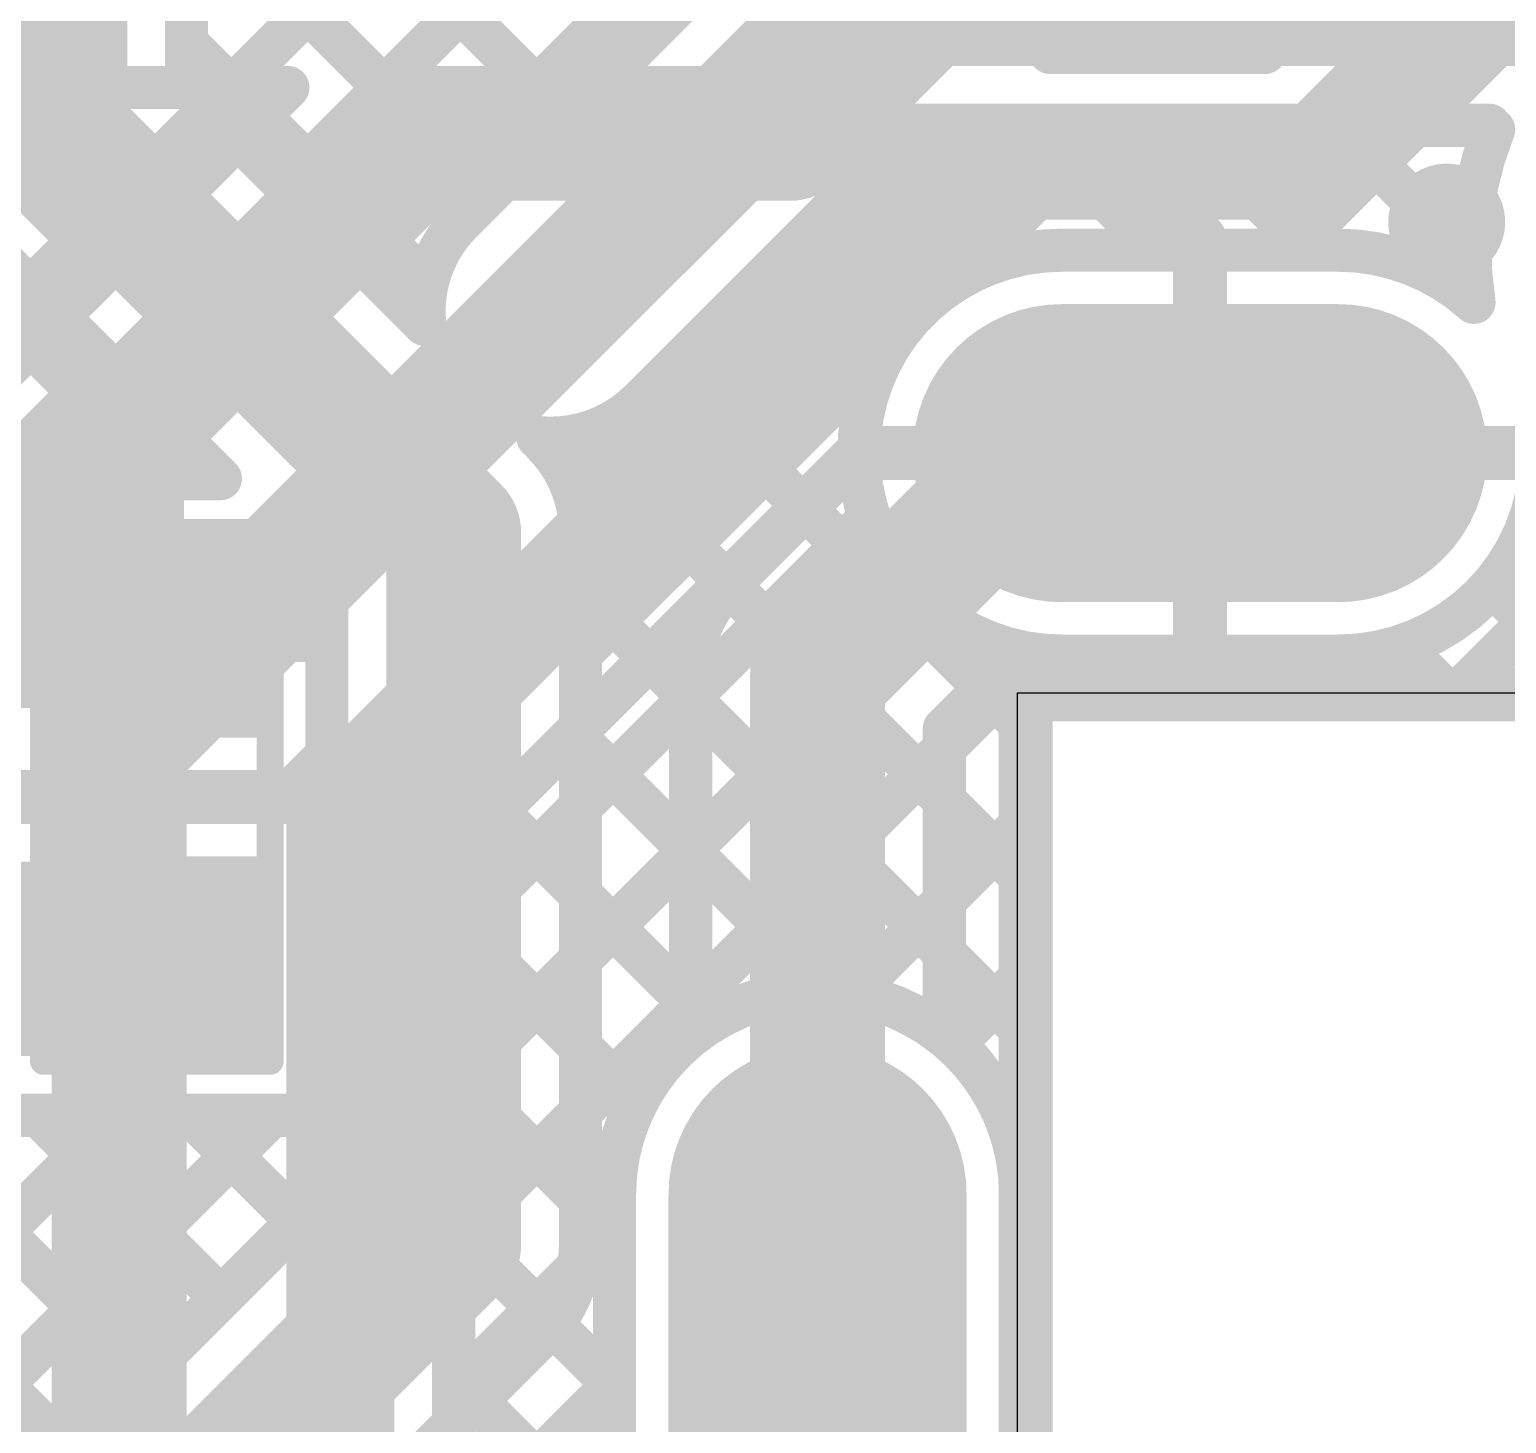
# Model space of a CAD drawing. Header units: millimetres. Extents: x 2.49 to 5.65, y 1.36 to 4.13.
# Drawn here: x 3.6254 to 3.8991, y 1.6899 to 1.9482 of the extents above; entities that cross this region are included whole.
import ezdxf

# ---------------------------------------------------------------- set-up
doc = ezdxf.new("R2010")
doc.units = ezdxf.units.MM
doc.header["$MEASUREMENT"] = 0
for name, color, linetype in [('BottomLayer', 5, 'Continuous'), ('BottomSolder', 6, 'Continuous'), ('Mechanical1', 6, 'Continuous'), ('Mechanical2', 216, 'Continuous'), ('MultiLayer', 9, 'Continuous'), ('PadHoleLayer', 156, 'Continuous'), ('TopLayer', 1, 'Continuous'), ('TopOverlay', 2, 'Continuous'), ('TopPaste', 8, 'Continuous'), ('TopSolder', 216, 'Continuous'), ('ViaHoleLayer', 16, 'Continuous')]:
    doc.layers.add(name, color=color, linetype=linetype)

# ---------------------------------------------------------------- blocks, each defined once
blk = doc.blocks.new('DC_C024E_7A_1_65_1')
at = {"layer": 'BottomLayer', "const_width": 0.04724}
for points in [[(0.13976, 0.33858), (0.02953, 0.33858)], [(0.27717, 0.24213), (0.27717, 0.29331)]]:
    blk.add_lwpolyline(points, dxfattribs=at)
at = {"layer": 'BottomLayer', "const_width": 0.02362}
for points in [[(0.12795, 0.33858, 1), (0.15157, 0.33858, 1)], [(0.26535, 0.29331, 1), (0.28898, 0.29331, 1)], [(0.26535, 0.24213, 1), (0.28898, 0.24213, 1)]]:
    blk.add_lwpolyline(points, format="xyb", close=True, dxfattribs=at)
at = {"layer": 'BottomSolder', "const_width": 0.05524}
for points in [[(0.13976, 0.33858), (0.02953, 0.33858)], [(0.27717, 0.24213), (0.27717, 0.29331)]]:
    blk.add_lwpolyline(points, dxfattribs=at)
at = {"layer": 'BottomSolder', "const_width": 0.02762}
for points in [[(0.12595, 0.33858, 1), (0.15357, 0.33858, 1)], [(0.26335, 0.29331, 1), (0.29098, 0.29331, 1)], [(0.26335, 0.24213, 1), (0.29098, 0.24213, 1)]]:
    blk.add_lwpolyline(points, format="xyb", close=True, dxfattribs=at)
at = {"layer": 'Mechanical1'}
for p, q in [((0.23265, 0.30158), (-0.219, 0.30158)), ((0.23265, 0.037), (0.23265, 0.30158))]:
    blk.add_line(p, q, dxfattribs=at)
at = {"layer": 'MultiLayer', "const_width": 0.04724}
for points in [[(0.13976, 0.33858), (0.02953, 0.33858)], [(0.27717, 0.24213), (0.27717, 0.29331)]]:
    blk.add_lwpolyline(points, dxfattribs=at)
at = {"layer": 'MultiLayer', "const_width": 0.02362}
for points in [[(0.12795, 0.33858, 1), (0.15157, 0.33858, 1)], [(0.26535, 0.29331, 1), (0.28898, 0.29331, 1)], [(0.26535, 0.24213, 1), (0.28898, 0.24213, 1)]]:
    blk.add_lwpolyline(points, format="xyb", close=True, dxfattribs=at)
at = {"layer": 'PadHoleLayer', "const_width": 0.00541}
blk.add_lwpolyline([(0.26117, 0.27584), (0.29316, 0.27584, -1), (0.29316, 0.2596), (0.26117, 0.2596, -1)], format="xyb", close=True, dxfattribs=at)
at = {"layer": 'TopLayer', "const_width": 0.04724}
for points in [[(0.13976, 0.33858), (0.02953, 0.33858)], [(0.27717, 0.24213), (0.27717, 0.29331)]]:
    blk.add_lwpolyline(points, dxfattribs=at)
at = {"layer": 'TopLayer', "const_width": 0.02362}
for points in [[(0.12795, 0.33858, 1), (0.15157, 0.33858, 1)], [(0.26535, 0.29331, 1), (0.28898, 0.29331, 1)], [(0.26535, 0.24213, 1), (0.28898, 0.24213, 1)]]:
    blk.add_lwpolyline(points, format="xyb", close=True, dxfattribs=at)
at = {"layer": 'TopOverlay'}
blk.add_line((0.23265, 0.30158), (0.23265, 0.30158), dxfattribs=at)
at = {"layer": 'TopOverlay', "const_width": 0.005}
for points in [[(0.06529, 0.30158), (0.23265, 0.30158)], [(0.23265, 0.30158), (0.23265, 0.037)]]:
    blk.add_lwpolyline(points, dxfattribs=at)
at = {"layer": 'TopOverlay'}
for points, const_width in [([(0.2314, 0.30158, 1), (0.2339, 0.30158, 1)], 0.0025), ([(0.2314, 0.30158, 1), (0.2339, 0.30158, 1)], 0.0025), ([(0.32583, 0.222, 1), (0.31417, 0.222, 1)], 0.01), ([(0.31167, 0.222, 1), (0.31667, 0.222, 1)], 0.005), ([(0.32333, 0.222, 1), (0.32833, 0.222, 1)], 0.005)]:
    blk.add_lwpolyline(points, format="xyb", close=True, dxfattribs=dict(at, const_width=const_width))
at = {"layer": 'TopSolder', "const_width": 0.05524}
for points in [[(0.13976, 0.33858), (0.02953, 0.33858)], [(0.27717, 0.24213), (0.27717, 0.29331)]]:
    blk.add_lwpolyline(points, dxfattribs=at)
at = {"layer": 'TopSolder', "const_width": 0.02762}
for points in [[(0.12595, 0.33858, 1), (0.15357, 0.33858, 1)], [(0.26335, 0.29331, 1), (0.29098, 0.29331, 1)], [(0.26335, 0.24213, 1), (0.29098, 0.24213, 1)]]:
    blk.add_lwpolyline(points, format="xyb", close=True, dxfattribs=at)
blk = doc.blocks.new('R__0603_40')
at = {"layer": 'TopLayer'}
for points in [[(-0.045, 0.0175), (-0.045, -0.0175), (-0.015, 0.0175), (-0.015, -0.0175)], [(0.015, 0.0175), (0.015, -0.0175), (0.045, 0.0175), (0.045, -0.0175)]]:
    blk.add_solid(points, dxfattribs=at)
at = {"layer": 'TopOverlay', "const_width": 0.005}
for points in [[(0.049, 0.021), (-0.049, 0.021)], [(-0.049, -0.021), (-0.049, 0.021)], [(0.049, -0.021), (0.049, 0.021)], [(0.049, -0.021), (-0.049, -0.021)]]:
    blk.add_lwpolyline(points, dxfattribs=at)
at = {"layer": 'TopOverlay', "const_width": 0.0025}
for points in [[(-0.05025, 0.021, 1), (-0.04775, 0.021, 1)], [(-0.05025, 0.021, 1), (-0.04775, 0.021, 1)], [(0.04775, 0.021, 1), (0.05025, 0.021, 1)], [(0.04775, 0.021, 1), (0.05025, 0.021, 1)], [(-0.05025, -0.021, 1), (-0.04775, -0.021, 1)], [(-0.05025, -0.021, 1), (-0.04775, -0.021, 1)], [(0.04775, -0.021, 1), (0.05025, -0.021, 1)], [(0.04775, -0.021, 1), (0.05025, -0.021, 1)]]:
    blk.add_lwpolyline(points, format="xyb", close=True, dxfattribs=at)
at = {"layer": 'TopPaste'}
for points in [[(-0.045, 0.0175), (-0.045, -0.0175), (-0.015, 0.0175), (-0.015, -0.0175)], [(0.015, 0.0175), (0.015, -0.0175), (0.045, 0.0175), (0.045, -0.0175)]]:
    blk.add_solid(points, dxfattribs=at)
at = {"layer": 'TopSolder'}
for points in [[(-0.049, 0.0215), (-0.049, -0.0215), (-0.011, 0.0215), (-0.011, -0.0215)], [(0.011, 0.0215), (0.011, -0.0215), (0.049, 0.0215), (0.049, -0.0215)]]:
    blk.add_solid(points, dxfattribs=at)

msp = doc.modelspace()

# ---------------------------------------------------------------- linework, layer by layer
at = {"layer": 'BottomLayer'}
for points, const_width in [([(3.83905, 1.944), (4.02755, 2.1325)], 0.008), ([(3.76628, 1.929), (3.83528, 1.998)], 0.025), ([(3.883, 1.943), (3.927, 1.987)], 0.025), ([(3.81451, 1.944), (3.84882, 1.9783)], 0.008), ([(3.8344, 1.96388), (3.85428, 1.944)], 0.008), ([(3.8543, 1.944), (3.86069, 1.95039)], 0.008), ([(3.82025, 1.94974), (3.82599, 1.944)], 0.008), ([(3.863, 1.923), (3.883, 1.943)], 0.02), ([(3.81451, 1.944), (3.8543, 1.944)], 0.008), ([(3.47166, 1.7746), (3.63456, 1.9375)], 0.008), ([(3.49152, 1.76618), (3.66284, 1.9375)], 0.008), ([(3.56268, 1.9375), (3.67327, 1.9375)], 0.008), ([(3.5654, 1.82963), (3.67327, 1.9375)], 0.008), ([(3.582, 1.813), (3.698, 1.929)], 0.025), ([(3.57793, 1.9375), (3.6256, 1.88983)], 0.008), ([(3.60622, 1.9375), (3.63974, 1.90398)], 0.008), ([(3.6345, 1.9375), (3.65388, 1.91812)], 0.008), ([(3.66279, 1.9375), (3.66803, 1.93226)], 0.008), ([(3.698, 1.929), (3.76628, 1.929)], 0.025), ([(3.683, 1.804), (3.802, 1.923)], 0.02), ([(3.802, 1.923), (3.863, 1.923)], 0.02), ([(3.642, 1.816), (3.722, 1.896)], 0.025), ([(3.78307, 1.86973), (3.84228, 1.86973)], 0.01), ([(3.84228, 1.86973), (3.9015, 1.86973)], 0.01), ([(3.84228, 1.8302), (3.84228, 1.86973)], 0.01), ([(3.704, 1.7953), (3.77908, 1.87038)], 0.008), ([(3.76864, 1.85994), (3.81, 1.81857)], 0.008), ([(3.704, 1.78067), (3.78104, 1.85771)], 0.008), ([(3.88975, 1.825), (3.92074, 1.85599)], 0.008), ([(3.75449, 1.84579), (3.81, 1.79029)], 0.008), ([(3.89645, 1.84526), (3.91671, 1.825)], 0.008), ([(3.704, 1.75238), (3.79252, 1.8409)], 0.008), ([(3.704, 1.7241), (3.81227, 1.83237)], 0.008), ([(3.87948, 1.83394), (3.88842, 1.825)], 0.008), ([(3.74035, 1.83165), (3.81, 1.762)], 0.008), ([(3.81669, 1.83211), (3.86787, 1.83211)], 0.008), ([(3.82475, 1.83211), (3.83186, 1.825)], 0.008), ([(3.83318, 1.825), (3.84029, 1.83211)], 0.008), ([(3.85303, 1.83211), (3.86014, 1.825)], 0.008), ([(3.86147, 1.825), (3.86858, 1.83211)], 0.008), ([(3.642, 1.574), (3.642, 1.816)], 0.025), ([(3.81, 1.825), (4.07238, 1.825)], 0.008), ([(3.81, 1.44987), (3.81, 1.825)], 0.008), ([(3.72621, 1.81751), (3.77385, 1.76987)], 0.008), ([(3.683, 1.447), (3.683, 1.804)], 0.02), ([(3.71207, 1.80337), (3.75131, 1.76412)], 0.008), ([(3.77762, 1.76943), (3.81, 1.80182)], 0.008), ([(3.704, 1.45591), (3.704, 1.7953)], 0.008), ([(3.704, 1.78315), (3.73784, 1.74931)], 0.008), ([(3.79668, 1.76021), (3.81, 1.77353)], 0.008), ([(3.77142, 1.67721), (3.77142, 1.76595)], 0.01), ([(3.704, 1.75487), (3.7338, 1.72507)], 0.008), ([(3.80755, 1.7428), (3.81, 1.74525)], 0.008), ([(3.7338, 1.62209), (3.7338, 1.73233)], 0.008), ([(3.80904, 1.62209), (3.80904, 1.73233)], 0.008), ([(3.704, 1.72658), (3.7338, 1.69679)], 0.008), ([(3.704, 1.69582), (3.7338, 1.72561)], 0.008), ([(3.704, 1.6983), (3.7338, 1.6685)], 0.008), ([(3.704, 1.66753), (3.7338, 1.69733)], 0.008)]:
    msp.add_lwpolyline(points, dxfattribs=dict(at, const_width=const_width))
at = {"layer": 'BottomLayer', "const_width": 0.008}
for points in [[(3.86069, 1.95039, -0.116893), (3.86638, 1.95962)], [(3.81669, 1.83211, -0.419282), (3.77908, 1.87038)], [(3.9055, 1.86952, -0.412615), (3.86787, 1.83211)], [(3.7338, 1.73233, -1), (3.80904, 1.73233)]]:
    msp.add_lwpolyline(points, format="xyb", dxfattribs=at)
at = {"layer": 'BottomLayer'}
for points, const_width in [([(3.85869, 1.95039, 1), (3.86269, 1.95039, 1)], 0.004), ([(3.85869, 1.95039, 1), (3.86269, 1.95039, 1)], 0.004), ([(3.87675, 1.943, 1), (3.88925, 1.943, 1)], 0.0125), ([(3.81825, 1.94974, 1), (3.82225, 1.94974, 1)], 0.004), ([(3.878, 1.943, 1), (3.888, 1.943, 1)], 0.01), ([(3.81251, 1.944, 1), (3.81651, 1.944, 1)], 0.004), ([(3.81251, 1.944, 1), (3.81651, 1.944, 1)], 0.004), ([(3.82399, 1.944, 1), (3.82799, 1.944, 1)], 0.004), ([(3.83705, 1.944, 1), (3.84105, 1.944, 1)], 0.004), ([(3.85228, 1.944, 1), (3.85628, 1.944, 1)], 0.004), ([(3.8523, 1.944, 1), (3.8563, 1.944, 1)], 0.004), ([(3.8523, 1.944, 1), (3.8563, 1.944, 1)], 0.004), ([(3.6325, 1.9375, 1), (3.6365, 1.9375, 1)], 0.004), ([(3.63256, 1.9375, 1), (3.63656, 1.9375, 1)], 0.004), ([(3.66079, 1.9375, 1), (3.66479, 1.9375, 1)], 0.004), ([(3.66084, 1.9375, 1), (3.66484, 1.9375, 1)], 0.004), ([(3.67127, 1.9375, 1), (3.67527, 1.9375, 1)], 0.004), ([(3.67127, 1.9375, 1), (3.67527, 1.9375, 1)], 0.004), ([(3.69175, 1.929, 1), (3.70425, 1.929, 1)], 0.0125), ([(3.69175, 1.929, 1), (3.70425, 1.929, 1)], 0.0125), ([(3.76003, 1.929, 1), (3.77253, 1.929, 1)], 0.0125), ([(3.76003, 1.929, 1), (3.77253, 1.929, 1)], 0.0125), ([(3.66603, 1.93226, 1), (3.67003, 1.93226, 1)], 0.004), ([(3.797, 1.923, 1), (3.807, 1.923, 1)], 0.01), ([(3.797, 1.923, 1), (3.807, 1.923, 1)], 0.01), ([(3.858, 1.923, 1), (3.868, 1.923, 1)], 0.01), ([(3.858, 1.923, 1), (3.868, 1.923, 1)], 0.01), ([(3.65188, 1.91812, 1), (3.65588, 1.91812, 1)], 0.004), ([(3.63774, 1.90398, 1), (3.64174, 1.90398, 1)], 0.004), ([(3.71575, 1.896, 1), (3.72825, 1.896, 1)], 0.0125), ([(3.71609, 1.896, 1), (3.72791, 1.896, 1)], 0.01181), ([(3.6236, 1.88983, 1), (3.6276, 1.88983, 1)], 0.004), ([(3.78057, 1.86973, 1), (3.78557, 1.86973, 1)], 0.005), ([(3.83978, 1.86973, 1), (3.84478, 1.86973, 1)], 0.005), ([(3.83978, 1.86973, 1), (3.84478, 1.86973, 1)], 0.005), ([(3.83978, 1.86973, 1), (3.84478, 1.86973, 1)], 0.005), ([(3.899, 1.86973, 1), (3.904, 1.86973, 1)], 0.005), ([(3.77708, 1.87038, 1), (3.78108, 1.87038, 1)], 0.004), ([(3.77708, 1.87038, 1), (3.78108, 1.87038, 1)], 0.004), ([(3.76663, 1.85994, 1), (3.77063, 1.85994, 1)], 0.004), ([(3.77904, 1.85771, 1), (3.78304, 1.85771, 1)], 0.004), ([(3.75249, 1.84579, 1), (3.75649, 1.84579, 1)], 0.004), ([(3.89445, 1.84526, 1), (3.89845, 1.84526, 1)], 0.004), ([(3.79052, 1.8409, 1), (3.79452, 1.8409, 1)], 0.004), ([(3.81027, 1.83237, 1), (3.81427, 1.83237, 1)], 0.004), ([(3.87748, 1.83394, 1), (3.88148, 1.83394, 1)], 0.004), ([(3.73835, 1.83165, 1), (3.74235, 1.83165, 1)], 0.004), ([(3.81469, 1.83211, 1), (3.81869, 1.83211, 1)], 0.004), ([(3.81469, 1.83211, 1), (3.81869, 1.83211, 1)], 0.004), ([(3.82275, 1.83211, 1), (3.82675, 1.83211, 1)], 0.004), ([(3.83829, 1.83211, 1), (3.84229, 1.83211, 1)], 0.004), ([(3.83978, 1.8302, 1), (3.84478, 1.8302, 1)], 0.005), ([(3.85103, 1.83211, 1), (3.85503, 1.83211, 1)], 0.004), ([(3.86587, 1.83211, 1), (3.86987, 1.83211, 1)], 0.004), ([(3.86587, 1.83211, 1), (3.86987, 1.83211, 1)], 0.004), ([(3.86658, 1.83211, 1), (3.87058, 1.83211, 1)], 0.004), ([(3.63575, 1.816, 1), (3.64825, 1.816, 1)], 0.0125), ([(3.63575, 1.816, 1), (3.64825, 1.816, 1)], 0.0125), ([(3.808, 1.825, 1), (3.812, 1.825, 1)], 0.004), ([(3.808, 1.825, 1), (3.812, 1.825, 1)], 0.004), ([(3.82986, 1.825, 1), (3.83386, 1.825, 1)], 0.004), ([(3.83118, 1.825, 1), (3.83518, 1.825, 1)], 0.004), ([(3.85814, 1.825, 1), (3.86214, 1.825, 1)], 0.004), ([(3.85947, 1.825, 1), (3.86347, 1.825, 1)], 0.004), ([(3.88642, 1.825, 1), (3.89042, 1.825, 1)], 0.004), ([(3.88775, 1.825, 1), (3.89175, 1.825, 1)], 0.004), ([(3.72421, 1.81751, 1), (3.72821, 1.81751, 1)], 0.004), ([(3.808, 1.81857, 1), (3.812, 1.81857, 1)], 0.004), ([(3.678, 1.804, 1), (3.688, 1.804, 1)], 0.01), ([(3.678, 1.804, 1), (3.688, 1.804, 1)], 0.01), ([(3.71007, 1.80337, 1), (3.71407, 1.80337, 1)], 0.004), ([(3.808, 1.80182, 1), (3.812, 1.80182, 1)], 0.004), ([(3.702, 1.7953, 1), (3.706, 1.7953, 1)], 0.004), ([(3.702, 1.7953, 1), (3.706, 1.7953, 1)], 0.004), ([(3.808, 1.79029, 1), (3.812, 1.79029, 1)], 0.004), ([(3.702, 1.78315, 1), (3.706, 1.78315, 1)], 0.004), ([(3.702, 1.78067, 1), (3.706, 1.78067, 1)], 0.004), ([(3.808, 1.77353, 1), (3.812, 1.77353, 1)], 0.004), ([(3.77185, 1.76987, 1), (3.77585, 1.76987, 1)], 0.004), ([(3.77562, 1.76943, 1), (3.77962, 1.76943, 1)], 0.004), ([(3.76892, 1.76595, 1), (3.77392, 1.76595, 1)], 0.005), ([(3.74931, 1.76412, 1), (3.75331, 1.76412, 1)], 0.004), ([(3.808, 1.762, 1), (3.812, 1.762, 1)], 0.004), ([(3.79468, 1.76021, 1), (3.79868, 1.76021, 1)], 0.004), ([(3.702, 1.75487, 1), (3.706, 1.75487, 1)], 0.004), ([(3.702, 1.75238, 1), (3.706, 1.75238, 1)], 0.004), ([(3.73584, 1.74931, 1), (3.73984, 1.74931, 1)], 0.004), ([(3.808, 1.74525, 1), (3.812, 1.74525, 1)], 0.004), ([(3.80555, 1.7428, 1), (3.80955, 1.7428, 1)], 0.004), ([(3.7318, 1.73233, 1), (3.7358, 1.73233, 1)], 0.004), ([(3.7318, 1.73233, 1), (3.7358, 1.73233, 1)], 0.004), ([(3.80704, 1.73233, 1), (3.81104, 1.73233, 1)], 0.004), ([(3.80704, 1.73233, 1), (3.81104, 1.73233, 1)], 0.004), ([(3.702, 1.72658, 1), (3.706, 1.72658, 1)], 0.004), ([(3.7318, 1.72561, 1), (3.7358, 1.72561, 1)], 0.004), ([(3.702, 1.7241, 1), (3.706, 1.7241, 1)], 0.004), ([(3.7318, 1.72507, 1), (3.7358, 1.72507, 1)], 0.004), ([(3.702, 1.6983, 1), (3.706, 1.6983, 1)], 0.004), ([(3.702, 1.69582, 1), (3.706, 1.69582, 1)], 0.004), ([(3.7318, 1.69733, 1), (3.7358, 1.69733, 1)], 0.004), ([(3.7318, 1.69679, 1), (3.7358, 1.69679, 1)], 0.004)]:
    msp.add_lwpolyline(points, format="xyb", close=True, dxfattribs=dict(at, const_width=const_width))
at = {"layer": 'Mechanical2', "const_width": 0.01}
for points in [[(3.81, 1.825), (4.065, 1.825)], [(3.81, 1.37), (3.81, 1.82)]]:
    msp.add_lwpolyline(points, dxfattribs=at)
at = {"layer": 'Mechanical2', "const_width": 0.005}
for points in [[(3.8075, 1.825, 1), (3.8125, 1.825, 1)], [(3.8075, 1.82, 1), (3.8125, 1.82, 1)]]:
    msp.add_lwpolyline(points, format="xyb", close=True, dxfattribs=at)
at = {"layer": 'MultiLayer', "const_width": 0.01181}
msp.add_lwpolyline([(3.71609, 1.896, 1), (3.72791, 1.896, 1)], format="xyb", close=True, dxfattribs=at)
at = {"layer": 'TopLayer'}
for points, const_width in [([(3.631, 1.928), (3.631, 2.494)], 0.025), ([(3.6545, 1.93773), (3.6545, 2.2855)], 0.008), ([(3.68707, 1.90516), (3.78791, 2.006)], 0.008), ([(3.65879, 1.93345), (3.70534, 1.98)], 0.008), ([(3.67293, 1.9193), (3.73363, 1.98)], 0.008), ([(3.67686, 1.98), (3.72481, 1.93205)], 0.008), ([(3.70514, 1.98), (3.73895, 1.94619)], 0.008), ([(3.6545, 1.97407), (3.71067, 1.9179)], 0.008), ([(3.70538, 1.91262), (3.76337, 1.9706)], 0.008), ([(3.722, 1.896), (3.78, 1.954)], 0.025), ([(3.78, 1.954), (3.90565, 1.954)], 0.025), ([(3.90565, 1.954), (3.95252, 1.90713)], 0.025), ([(3.6545, 1.94579), (3.69908, 1.9012)], 0.008), ([(3.5755, 1.93993), (3.65043, 1.865)], 0.008), ([(3.631, 1.928), (3.704, 1.855)], 0.025), ([(3.6545, 1.93773), (3.69862, 1.89361)], 0.008), ([(3.72693, 1.86016), (3.79726, 1.9305)], 0.008), ([(3.73862, 1.87938), (3.78973, 1.9305)], 0.008), ([(3.78973, 1.9305), (3.89592, 1.9305)], 0.008), ([(3.79655, 1.90151), (3.82555, 1.9305)], 0.008), ([(3.81121, 1.9305), (3.83436, 1.90735)], 0.008), ([(3.83068, 1.90735), (3.85383, 1.9305)], 0.008), ([(3.83949, 1.9305), (3.86264, 1.90735)], 0.008), ([(3.85897, 1.90735), (3.88212, 1.9305)], 0.008), ([(3.86778, 1.9305), (3.89232, 1.90596)], 0.008), ([(3.78633, 1.9271), (3.80727, 1.90615)], 0.008), ([(3.5755, 1.91165), (3.62215, 1.865)], 0.008), ([(3.77219, 1.91295), (3.78946, 1.89568)], 0.008), ([(3.88374, 1.90384), (3.89256, 1.91266)], 0.008), ([(3.6144, 1.91137), (3.66077, 1.865)], 0.008), ([(3.84228, 1.86973), (3.84228, 1.90926)], 0.01), ([(3.81669, 1.90735), (3.86787, 1.90735)], 0.008), ([(3.59034, 1.865), (3.62555, 1.90021)], 0.008), ([(3.75805, 1.89881), (3.77979, 1.87706)], 0.008), ([(3.7275, 1.83245), (3.78492, 1.88987)], 0.008), ([(3.61863, 1.865), (3.6397, 1.88607)], 0.008), ([(3.7439, 1.88467), (3.76917, 1.8594)], 0.008), ([(3.77142, 1.82842), (3.81273, 1.86973)], 0.025), ([(3.81273, 1.86973), (3.84228, 1.86973)], 0.025), ([(3.64691, 1.865), (3.65384, 1.87193)], 0.008), ([(3.7272, 1.87308), (3.75503, 1.84526)], 0.008), ([(3.78307, 1.86973), (3.84228, 1.86973)], 0.01), ([(3.84228, 1.86973), (3.9015, 1.86973)], 0.01), ([(3.84228, 1.8302), (3.84228, 1.86973)], 0.01), ([(3.75482, 1.84505), (3.77907, 1.86931)], 0.008), ([(3.6175, 1.865), (3.6315, 1.865)], 0.008), ([(3.6175, 1.865), (3.6315, 1.865)], 0.008), ([(3.6315, 1.865), (3.66077, 1.865)], 0.008), ([(3.704, 1.723), (3.704, 1.855)], 0.025), ([(3.649, 1.836), (3.649, 1.861)], 0.01), ([(3.7275, 1.723), (3.7275, 1.855)], 0.008), ([(3.88975, 1.825), (3.92074, 1.85599)], 0.008), ([(3.552, 1.835), (3.648, 1.835)], 0.025), ([(3.648, 1.835), (3.649, 1.836)], 0.025), ([(3.6805, 1.807), (3.6805, 1.84527)], 0.008), ([(3.6805, 1.807), (3.6805, 1.84527)], 0.008), ([(3.7275, 1.8445), (3.74792, 1.82409)], 0.008), ([(3.89645, 1.84526), (3.91671, 1.825)], 0.008), ([(3.649, 1.811), (3.649, 1.836)], 0.01), ([(3.649, 1.836), (3.6765, 1.836)], 0.01), ([(3.77142, 1.67721), (3.77142, 1.82842)], 0.025), ([(3.79492, 1.81868), (3.80911, 1.83288)], 0.008), ([(3.79492, 1.81502), (3.81227, 1.83237)], 0.008), ([(3.87948, 1.83394), (3.88842, 1.825)], 0.008), ([(3.81669, 1.83211), (3.86787, 1.83211)], 0.008), ([(3.82475, 1.83211), (3.83186, 1.825)], 0.008), ([(3.83318, 1.825), (3.84029, 1.83211)], 0.008), ([(3.85303, 1.83211), (3.86014, 1.825)], 0.008), ([(3.86147, 1.825), (3.86858, 1.83211)], 0.008), ([(3.74792, 1.76171), (3.74792, 1.82842)], 0.008), ([(3.7275, 1.80417), (3.74792, 1.82459)], 0.008), ([(3.8024, 1.82617), (3.81, 1.81857)], 0.008), ([(3.81, 1.825), (4.07238, 1.825)], 0.008), ([(3.81, 1.44987), (3.81, 1.825)], 0.008), ([(3.79492, 1.76171), (3.79492, 1.81868)], 0.008), ([(3.7275, 1.81622), (3.74792, 1.7958)], 0.008), ([(3.67376, 1.807), (3.6805, 1.81374)], 0.008), ([(3.581, 1.805), (3.678, 1.805)], 0.008), ([(3.6175, 1.807), (3.6315, 1.807)], 0.008), ([(3.6175, 1.807), (3.6315, 1.807)], 0.008), ([(3.6315, 1.807), (3.6805, 1.807)], 0.008), ([(3.678, 1.747), (3.678, 1.805)], 0.008), ([(3.6805, 1.73273), (3.6805, 1.807)], 0.008), ([(3.79492, 1.80537), (3.81, 1.79029)], 0.008), ([(3.79492, 1.78673), (3.81, 1.80182)], 0.008), ([(3.7275, 1.77588), (3.74792, 1.7963)], 0.008), ([(3.7275, 1.78793), (3.74792, 1.76752)], 0.008), ([(3.678, 1.78295), (3.6805, 1.78545)], 0.008), ([(3.678, 1.78087), (3.6805, 1.77837)], 0.008), ([(3.79492, 1.77709), (3.81, 1.762)], 0.008), ([(3.79668, 1.76021), (3.81, 1.77353)], 0.008), ([(3.7275, 1.7476), (3.74792, 1.76802)], 0.008), ([(3.7275, 1.75965), (3.73784, 1.74931)], 0.008), ([(3.678, 1.75467), (3.6805, 1.75717)], 0.008), ([(3.678, 1.75258), (3.6805, 1.75008)], 0.008), ([(3.574, 1.747), (3.678, 1.747)], 0.008), ([(3.59873, 1.747), (3.64675, 1.69898)], 0.008), ([(3.60964, 1.71459), (3.64205, 1.747)], 0.008), ([(3.6185, 1.69517), (3.67033, 1.747)], 0.008), ([(3.62701, 1.747), (3.66089, 1.71312)], 0.008), ([(3.6553, 1.747), (3.67503, 1.72727)], 0.008), ([(3.80755, 1.7428), (3.81, 1.74525)], 0.008), ([(3.62988, 1.68212), (3.6805, 1.73273)], 0.008), ([(3.6465, 1.6655), (3.704, 1.723)], 0.025), ([(3.7275, 1.73137), (3.7338, 1.72507)], 0.008), ([(3.7338, 1.67282), (3.7338, 1.73233)], 0.008), ([(3.80904, 1.62209), (3.80904, 1.73233)], 0.008), ([(3.72715, 1.71897), (3.7338, 1.72561)], 0.008), ([(3.72231, 1.70827), (3.7338, 1.69679)], 0.008), ([(3.66312, 1.64888), (3.7206, 1.70637)], 0.008), ([(3.61829, 1.69916), (3.63261, 1.68484)], 0.008), ([(3.67797, 1.6415), (3.7338, 1.69733)], 0.008), ([(3.70827, 1.69403), (3.73164, 1.67066)], 0.008)]:
    msp.add_lwpolyline(points, dxfattribs=dict(at, const_width=const_width))
for points, const_width in [([(3.77375, 1.954, 1), (3.78625, 1.954, 1)], 0.0125), ([(3.77375, 1.954, 1), (3.78625, 1.954, 1)], 0.0125), ([(3.8994, 1.954, 1), (3.9119, 1.954, 1)], 0.0125), ([(3.8994, 1.954, 1), (3.9119, 1.954, 1)], 0.0125), ([(3.6525, 1.94579, 1), (3.6565, 1.94579, 1)], 0.004), ([(3.73695, 1.94619, 1), (3.74095, 1.94619, 1)], 0.004), ([(3.62475, 1.928, 1), (3.63725, 1.928, 1)], 0.0125), ([(3.62475, 1.928, 1), (3.63725, 1.928, 1)], 0.0125), ([(3.6525, 1.93773, 1), (3.6565, 1.93773, 1)], 0.004), ([(3.6525, 1.93773, 1), (3.6565, 1.93773, 1)], 0.004), ([(3.65679, 1.93345, 1), (3.66079, 1.93345, 1)], 0.004), ([(3.72281, 1.93205, 1), (3.72681, 1.93205, 1)], 0.004), ([(3.78773, 1.9305, 1), (3.79173, 1.9305, 1)], 0.004), ([(3.78773, 1.9305, 1), (3.79173, 1.9305, 1)], 0.004), ([(3.79526, 1.9305, 1), (3.79926, 1.9305, 1)], 0.004), ([(3.80921, 1.9305, 1), (3.81321, 1.9305, 1)], 0.004), ([(3.82355, 1.9305, 1), (3.82755, 1.9305, 1)], 0.004), ([(3.83749, 1.9305, 1), (3.84149, 1.9305, 1)], 0.004), ([(3.85183, 1.9305, 1), (3.85583, 1.9305, 1)], 0.004), ([(3.86578, 1.9305, 1), (3.86978, 1.9305, 1)], 0.004), ([(3.88012, 1.9305, 1), (3.88412, 1.9305, 1)], 0.004), ([(3.89392, 1.9305, 1), (3.89792, 1.9305, 1)], 0.004), ([(3.8947, 1.92971, 1), (3.8987, 1.92971, 1)], 0.004), ([(3.78433, 1.9271, 1), (3.78833, 1.9271, 1)], 0.004), ([(3.67093, 1.9193, 1), (3.67493, 1.9193, 1)], 0.004), ([(3.70867, 1.9179, 1), (3.71267, 1.9179, 1)], 0.004), ([(3.70338, 1.91262, 1), (3.70738, 1.91262, 1)], 0.004), ([(3.70338, 1.91262, 1), (3.70738, 1.91262, 1)], 0.004), ([(3.77019, 1.91295, 1), (3.77419, 1.91295, 1)], 0.004), ([(3.89056, 1.91266, 1), (3.89456, 1.91266, 1)], 0.004), ([(3.83978, 1.90926, 1), (3.84478, 1.90926, 1)], 0.005), ([(3.80527, 1.90615, 1), (3.80927, 1.90615, 1)], 0.004), ([(3.81469, 1.90735, 1), (3.81869, 1.90735, 1)], 0.004), ([(3.81469, 1.90735, 1), (3.81869, 1.90735, 1)], 0.004), ([(3.82868, 1.90735, 1), (3.83268, 1.90735, 1)], 0.004), ([(3.83236, 1.90735, 1), (3.83636, 1.90735, 1)], 0.004), ([(3.85697, 1.90735, 1), (3.86097, 1.90735, 1)], 0.004), ([(3.86064, 1.90735, 1), (3.86464, 1.90735, 1)], 0.004), ([(3.86587, 1.90735, 1), (3.86987, 1.90735, 1)], 0.004), ([(3.86587, 1.90735, 1), (3.86987, 1.90735, 1)], 0.004), ([(3.68507, 1.90516, 1), (3.68907, 1.90516, 1)], 0.004), ([(3.71575, 1.896, 1), (3.72825, 1.896, 1)], 0.0125), ([(3.71609, 1.896, 1), (3.72791, 1.896, 1)], 0.01181), ([(3.88174, 1.90384, 1), (3.88574, 1.90384, 1)], 0.004), ([(3.89032, 1.90596, 1), (3.89432, 1.90596, 1)], 0.004), ([(3.69708, 1.9012, 1), (3.70108, 1.9012, 1)], 0.004), ([(3.79455, 1.90151, 1), (3.79855, 1.90151, 1)], 0.004), ([(3.62355, 1.90021, 1), (3.62755, 1.90021, 1)], 0.004), ([(3.75604, 1.89881, 1), (3.76004, 1.89881, 1)], 0.004), ([(3.78746, 1.89568, 1), (3.79146, 1.89568, 1)], 0.004), ([(3.89105, 1.89768, 1), (3.89505, 1.89768, 1)], 0.004), ([(3.89105, 1.89768, 1), (3.89505, 1.89768, 1)], 0.004), ([(3.69662, 1.89361, 1), (3.70062, 1.89361, 1)], 0.004), ([(3.69662, 1.89361, 1), (3.70062, 1.89361, 1)], 0.004), ([(3.78292, 1.88987, 1), (3.78692, 1.88987, 1)], 0.004), ([(3.6377, 1.88607, 1), (3.6417, 1.88607, 1)], 0.004), ([(3.7419, 1.88467, 1), (3.7459, 1.88467, 1)], 0.004), ([(3.73662, 1.87938, 1), (3.74062, 1.87938, 1)], 0.004), ([(3.73662, 1.87938, 1), (3.74062, 1.87938, 1)], 0.004), ([(3.77779, 1.87706, 1), (3.78179, 1.87706, 1)], 0.004), ([(3.80648, 1.86973, 1), (3.81898, 1.86973, 1)], 0.0125), ([(3.80648, 1.86973, 1), (3.81898, 1.86973, 1)], 0.0125), ([(3.83603, 1.86973, 1), (3.84853, 1.86973, 1)], 0.0125), ([(3.65184, 1.87193, 1), (3.65584, 1.87193, 1)], 0.004), ([(3.71761, 1.87262, 1), (3.72161, 1.87262, 1)], 0.004), ([(3.7186, 1.87163, 1), (3.7226, 1.87163, 1)], 0.004), ([(3.71862, 1.87162, 1), (3.72262, 1.87162, 1)], 0.004), ([(3.7252, 1.87308, 1), (3.7292, 1.87308, 1)], 0.004), ([(3.78057, 1.86973, 1), (3.78557, 1.86973, 1)], 0.005), ([(3.83978, 1.86973, 1), (3.84478, 1.86973, 1)], 0.005), ([(3.83978, 1.86973, 1), (3.84478, 1.86973, 1)], 0.005), ([(3.83978, 1.86973, 1), (3.84478, 1.86973, 1)], 0.005), ([(3.83978, 1.86973, 1), (3.84478, 1.86973, 1)], 0.005), ([(3.899, 1.86973, 1), (3.904, 1.86973, 1)], 0.005), ([(3.77707, 1.86931, 1), (3.78107, 1.86931, 1)], 0.004), ([(3.77707, 1.86931, 1), (3.78107, 1.86931, 1)], 0.004), ([(3.62015, 1.865, 1), (3.62415, 1.865, 1)], 0.004), ([(3.6295, 1.865, 1), (3.6335, 1.865, 1)], 0.004), ([(3.6295, 1.865, 1), (3.6335, 1.865, 1)], 0.004), ([(3.6295, 1.865, 1), (3.6335, 1.865, 1)], 0.004), ([(3.64491, 1.865, 1), (3.64891, 1.865, 1)], 0.004), ([(3.64843, 1.865, 1), (3.65243, 1.865, 1)], 0.004), ([(3.65877, 1.865, 1), (3.66277, 1.865, 1)], 0.004), ([(3.65877, 1.865, 1), (3.66277, 1.865, 1)], 0.004), ([(3.69775, 1.855, 1), (3.71025, 1.855, 1)], 0.0125), ([(3.69775, 1.855, 1), (3.71025, 1.855, 1)], 0.0125), ([(3.6465, 1.861, 1), (3.6515, 1.861, 1)], 0.005), ([(3.72493, 1.86016, 1), (3.72893, 1.86016, 1)], 0.004), ([(3.76717, 1.8594, 1), (3.77117, 1.8594, 1)], 0.004), ([(3.7255, 1.855, 1), (3.7295, 1.855, 1)], 0.004), ([(3.7255, 1.855, 1), (3.7295, 1.855, 1)], 0.004), ([(3.7255, 1.855, 1), (3.7295, 1.855, 1)], 0.004), ([(3.64175, 1.835, 1), (3.65425, 1.835, 1)], 0.0125), ([(3.64175, 1.835, 1), (3.65425, 1.835, 1)], 0.0125), ([(3.64275, 1.836, 1), (3.65525, 1.836, 1)], 0.0125), ([(3.6785, 1.84527, 1), (3.6825, 1.84527, 1)], 0.004), ([(3.6785, 1.84527, 1), (3.6825, 1.84527, 1)], 0.004), ([(3.7255, 1.8445, 1), (3.7295, 1.8445, 1)], 0.004), ([(3.7528, 1.84503, 1), (3.7568, 1.84503, 1)], 0.004), ([(3.75282, 1.84505, 1), (3.75682, 1.84505, 1)], 0.004), ([(3.75282, 1.84505, 1), (3.75682, 1.84505, 1)], 0.004), ([(3.75303, 1.84526, 1), (3.75703, 1.84526, 1)], 0.004), ([(3.89445, 1.84526, 1), (3.89845, 1.84526, 1)], 0.004), ([(3.6465, 1.836, 1), (3.6515, 1.836, 1)], 0.005), ([(3.6465, 1.836, 1), (3.6515, 1.836, 1)], 0.005), ([(3.6465, 1.836, 1), (3.6515, 1.836, 1)], 0.005), ([(3.674, 1.836, 1), (3.679, 1.836, 1)], 0.005), ([(3.76517, 1.82842, 1), (3.77767, 1.82842, 1)], 0.0125), ([(3.76517, 1.82842, 1), (3.77767, 1.82842, 1)], 0.0125), ([(3.7255, 1.83245, 1), (3.7295, 1.83245, 1)], 0.004), ([(3.80711, 1.83288, 1), (3.81111, 1.83288, 1)], 0.004), ([(3.80711, 1.83288, 1), (3.81111, 1.83288, 1)], 0.004), ([(3.81027, 1.83237, 1), (3.81427, 1.83237, 1)], 0.004), ([(3.87748, 1.83394, 1), (3.88148, 1.83394, 1)], 0.004), ([(3.81469, 1.83211, 1), (3.81869, 1.83211, 1)], 0.004), ([(3.81469, 1.83211, 1), (3.81869, 1.83211, 1)], 0.004), ([(3.82275, 1.83211, 1), (3.82675, 1.83211, 1)], 0.004), ([(3.83829, 1.83211, 1), (3.84229, 1.83211, 1)], 0.004), ([(3.83978, 1.8302, 1), (3.84478, 1.8302, 1)], 0.005), ([(3.85103, 1.83211, 1), (3.85503, 1.83211, 1)], 0.004), ([(3.86587, 1.83211, 1), (3.86987, 1.83211, 1)], 0.004), ([(3.86587, 1.83211, 1), (3.86987, 1.83211, 1)], 0.004), ([(3.86658, 1.83211, 1), (3.87058, 1.83211, 1)], 0.004), ([(3.74592, 1.82842, 1), (3.74992, 1.82842, 1)], 0.004), ([(3.74592, 1.82842, 1), (3.74992, 1.82842, 1)], 0.004), ([(3.74592, 1.82842, 1), (3.74992, 1.82842, 1)], 0.004), ([(3.74592, 1.82459, 1), (3.74992, 1.82459, 1)], 0.004), ([(3.74592, 1.82409, 1), (3.74992, 1.82409, 1)], 0.004), ([(3.8004, 1.82617, 1), (3.8044, 1.82617, 1)], 0.004), ([(3.808, 1.825, 1), (3.812, 1.825, 1)], 0.004), ([(3.808, 1.825, 1), (3.812, 1.825, 1)], 0.004), ([(3.82986, 1.825, 1), (3.83386, 1.825, 1)], 0.004), ([(3.83118, 1.825, 1), (3.83518, 1.825, 1)], 0.004), ([(3.85814, 1.825, 1), (3.86214, 1.825, 1)], 0.004), ([(3.85947, 1.825, 1), (3.86347, 1.825, 1)], 0.004), ([(3.88642, 1.825, 1), (3.89042, 1.825, 1)], 0.004), ([(3.88775, 1.825, 1), (3.89175, 1.825, 1)], 0.004), ([(3.79292, 1.81868, 1), (3.79692, 1.81868, 1)], 0.004), ([(3.79292, 1.81868, 1), (3.79692, 1.81868, 1)], 0.004), ([(3.7255, 1.81622, 1), (3.7295, 1.81622, 1)], 0.004), ([(3.808, 1.81857, 1), (3.812, 1.81857, 1)], 0.004), ([(3.6785, 1.81374, 1), (3.6825, 1.81374, 1)], 0.004), ([(3.79292, 1.81502, 1), (3.79692, 1.81502, 1)], 0.004), ([(3.6465, 1.811, 1), (3.6515, 1.811, 1)], 0.005), ([(3.6295, 1.807, 1), (3.6335, 1.807, 1)], 0.004), ([(3.6295, 1.807, 1), (3.6335, 1.807, 1)], 0.004), ([(3.6295, 1.807, 1), (3.6335, 1.807, 1)], 0.004), ([(3.67176, 1.807, 1), (3.67576, 1.807, 1)], 0.004), ([(3.676, 1.805, 1), (3.68, 1.805, 1)], 0.004), ([(3.676, 1.805, 1), (3.68, 1.805, 1)], 0.004), ([(3.6785, 1.807, 1), (3.6825, 1.807, 1)], 0.004), ([(3.6785, 1.807, 1), (3.6825, 1.807, 1)], 0.004), ([(3.6785, 1.807, 1), (3.6825, 1.807, 1)], 0.004), ([(3.6785, 1.807, 1), (3.6825, 1.807, 1)], 0.004), ([(3.79292, 1.80537, 1), (3.79692, 1.80537, 1)], 0.004), ([(3.7255, 1.80417, 1), (3.7295, 1.80417, 1)], 0.004), ([(3.808, 1.80182, 1), (3.812, 1.80182, 1)], 0.004), ([(3.74592, 1.7963, 1), (3.74992, 1.7963, 1)], 0.004), ([(3.74592, 1.7958, 1), (3.74992, 1.7958, 1)], 0.004), ([(3.808, 1.79029, 1), (3.812, 1.79029, 1)], 0.004), ([(3.7255, 1.78793, 1), (3.7295, 1.78793, 1)], 0.004), ([(3.79292, 1.78673, 1), (3.79692, 1.78673, 1)], 0.004), ([(3.6785, 1.78545, 1), (3.6825, 1.78545, 1)], 0.004), ([(3.676, 1.78295, 1), (3.68, 1.78295, 1)], 0.004), ([(3.676, 1.78087, 1), (3.68, 1.78087, 1)], 0.004), ([(3.6785, 1.77837, 1), (3.6825, 1.77837, 1)], 0.004), ([(3.7255, 1.77588, 1), (3.7295, 1.77588, 1)], 0.004), ([(3.79292, 1.77709, 1), (3.79692, 1.77709, 1)], 0.004), ([(3.808, 1.77353, 1), (3.812, 1.77353, 1)], 0.004), ([(3.74592, 1.76802, 1), (3.74992, 1.76802, 1)], 0.004), ([(3.74592, 1.76752, 1), (3.74992, 1.76752, 1)], 0.004), ([(3.74592, 1.76171, 1), (3.74992, 1.76171, 1)], 0.004), ([(3.74592, 1.76171, 1), (3.74992, 1.76171, 1)], 0.004), ([(3.79292, 1.76171, 1), (3.79692, 1.76171, 1)], 0.004), ([(3.79292, 1.76171, 1), (3.79692, 1.76171, 1)], 0.004), ([(3.808, 1.762, 1), (3.812, 1.762, 1)], 0.004), ([(3.7255, 1.75965, 1), (3.7295, 1.75965, 1)], 0.004), ([(3.79468, 1.76021, 1), (3.79868, 1.76021, 1)], 0.004), ([(3.6785, 1.75717, 1), (3.6825, 1.75717, 1)], 0.004), ([(3.676, 1.75467, 1), (3.68, 1.75467, 1)], 0.004), ([(3.676, 1.75258, 1), (3.68, 1.75258, 1)], 0.004), ([(3.6785, 1.75008, 1), (3.6825, 1.75008, 1)], 0.004), ([(3.7255, 1.7476, 1), (3.7295, 1.7476, 1)], 0.004), ([(3.73584, 1.74931, 1), (3.73984, 1.74931, 1)], 0.004), ([(3.62501, 1.747, 1), (3.62901, 1.747, 1)], 0.004), ([(3.64005, 1.747, 1), (3.64405, 1.747, 1)], 0.004), ([(3.6533, 1.747, 1), (3.6573, 1.747, 1)], 0.004), ([(3.66833, 1.747, 1), (3.67233, 1.747, 1)], 0.004), ([(3.676, 1.747, 1), (3.68, 1.747, 1)], 0.004), ([(3.676, 1.747, 1), (3.68, 1.747, 1)], 0.004), ([(3.808, 1.74525, 1), (3.812, 1.74525, 1)], 0.004), ([(3.80555, 1.7428, 1), (3.80955, 1.7428, 1)], 0.004), ([(3.6785, 1.73273, 1), (3.6825, 1.73273, 1)], 0.004), ([(3.6785, 1.73273, 1), (3.6825, 1.73273, 1)], 0.004), ([(3.69775, 1.723, 1), (3.71025, 1.723, 1)], 0.0125), ([(3.69775, 1.723, 1), (3.71025, 1.723, 1)], 0.0125), ([(3.7255, 1.73137, 1), (3.7295, 1.73137, 1)], 0.004), ([(3.7318, 1.73233, 1), (3.7358, 1.73233, 1)], 0.004), ([(3.7318, 1.73233, 1), (3.7358, 1.73233, 1)], 0.004), ([(3.80704, 1.73233, 1), (3.81104, 1.73233, 1)], 0.004), ([(3.80704, 1.73233, 1), (3.81104, 1.73233, 1)], 0.004), ([(3.67303, 1.72727, 1), (3.67703, 1.72727, 1)], 0.004), ([(3.7318, 1.72561, 1), (3.7358, 1.72561, 1)], 0.004), ([(3.7255, 1.723, 1), (3.7295, 1.723, 1)], 0.004), ([(3.7255, 1.723, 1), (3.7295, 1.723, 1)], 0.004), ([(3.7255, 1.723, 1), (3.7295, 1.723, 1)], 0.004), ([(3.7318, 1.72507, 1), (3.7358, 1.72507, 1)], 0.004), ([(3.72515, 1.71897, 1), (3.72915, 1.71897, 1)], 0.004), ([(3.65889, 1.71312, 1), (3.66289, 1.71312, 1)], 0.004), ([(3.71862, 1.70638, 1), (3.72262, 1.70638, 1)], 0.004), ([(3.72031, 1.70827, 1), (3.72431, 1.70827, 1)], 0.004), ([(3.7186, 1.70637, 1), (3.7226, 1.70637, 1)], 0.004), ([(3.7186, 1.70637, 1), (3.7226, 1.70637, 1)], 0.004), ([(3.64475, 1.69898, 1), (3.64875, 1.69898, 1)], 0.004), ([(3.7318, 1.69733, 1), (3.7358, 1.69733, 1)], 0.004), ([(3.7318, 1.69679, 1), (3.7358, 1.69679, 1)], 0.004), ([(3.70627, 1.69403, 1), (3.71027, 1.69403, 1)], 0.004)]:
    msp.add_lwpolyline(points, format="xyb", close=True, dxfattribs=dict(at, const_width=const_width))
at = {"layer": 'TopLayer', "const_width": 0.008}
for points in [[(3.89305, 1.89768, -0.136337), (3.8967, 1.92971)], [(3.69862, 1.89361, -0.225503), (3.70538, 1.91262)], [(3.77907, 1.86931, -0.417495), (3.81669, 1.90735)], [(3.86787, 1.90735, -0.185382), (3.89305, 1.89768)], [(3.73862, 1.87938, -0.225503), (3.71961, 1.87262)], [(3.7206, 1.87163, -0.199188), (3.7275, 1.855)], [(3.72062, 1.87162, -0.198912), (3.7275, 1.855)], [(3.9055, 1.86952, -0.412615), (3.86787, 1.83211)], [(3.74792, 1.82842, -0.199188), (3.75482, 1.84505)], [(3.74792, 1.82842, -0.198912), (3.7548, 1.84503)], [(3.81669, 1.83211, -0.050767), (3.80911, 1.83288)], [(3.7338, 1.73233, -0.227859), (3.74792, 1.76171)], [(3.79492, 1.76171, -0.227859), (3.80904, 1.73233)], [(3.7275, 1.723, -0.199188), (3.7206, 1.70637)], [(3.7275, 1.723, -0.198912), (3.72062, 1.70638)]]:
    msp.add_lwpolyline(points, format="xyb", dxfattribs=at)
at = {"layer": 'TopLayer'}
msp.add_solid([(3.667, 1.758), (3.667, 1.794), (3.542, 1.758), (3.542, 1.794)], dxfattribs=at)
at = {"layer": 'ViaHoleLayer', "const_width": 0.00591}
msp.add_lwpolyline([(3.71905, 1.896, 1), (3.72495, 1.896, 1)], format="xyb", close=True, dxfattribs=at)

# ---------------------------------------------------------------- block references
for name, p, rotation in [('DC_C024E_7A_1_65_1', (4.11, 1.59256), 90), ('R__0603_40', (3.649, 1.806), 270)]:
    msp.add_blockref(name, p, dxfattribs=dict(rotation=rotation))

doc.saveas('drawing.dxf')
